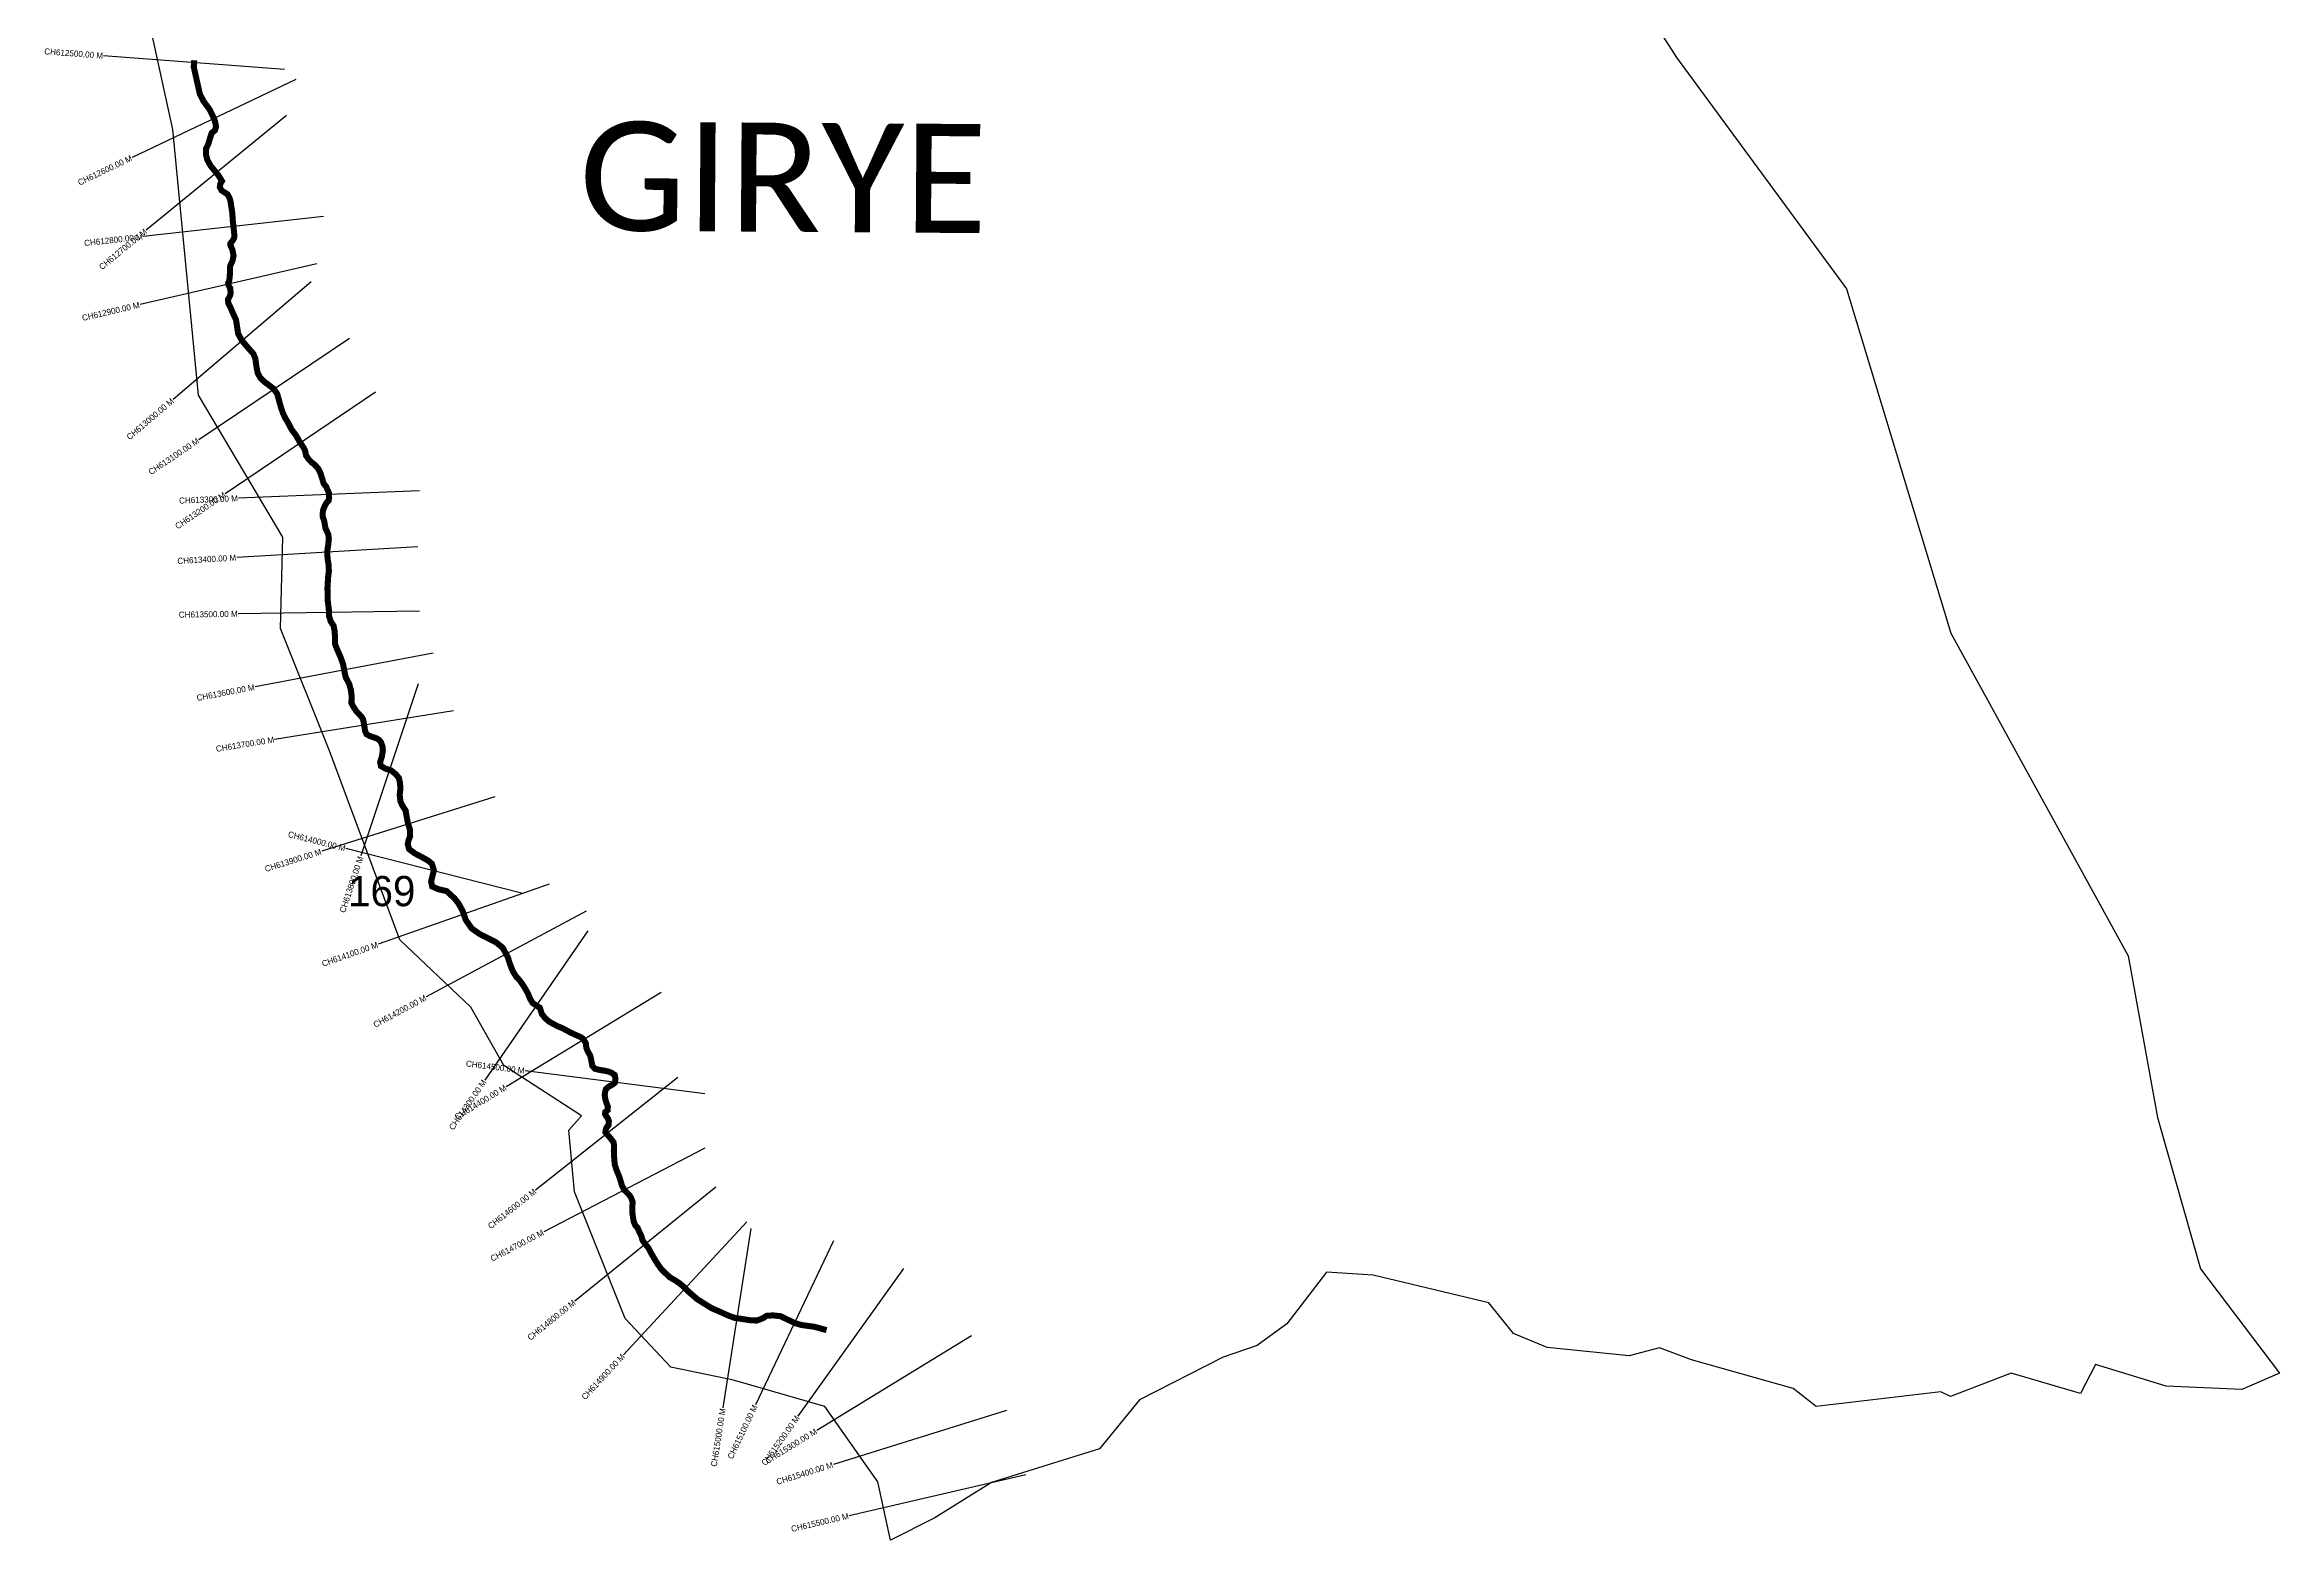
# Model space of a CAD drawing. Header units: metres. Extents: x 320993 to 325188, y 1822391 to 1826704.
# Drawn here: x 321491 to 325188, y 1822391 to 1824865 of the extents above; entities that cross this region are included whole.
import ezdxf
from ezdxf.enums import TextEntityAlignment as Align

# ---------------------------------------------------------------- set-up
doc = ezdxf.new("R2010")
doc.units = ezdxf.units.M
for name, color, linetype in [('CS', 134, 'Continuous'), ('CSMark', 6, 'Continuous'), ('UNPROTECTED', 10, 'Continuous'), ('VILLAGE NAME', 250, 'Continuous')]:
    doc.layers.add(name, color=color, linetype=linetype)

msp = doc.modelspace()

# ---------------------------------------------------------------- linework, layer by layer
at = {"color": 6}
msp.add_lwpolyline([(324065.3, 1825041), (324191.2, 1824844.4), (324472, 1824461.4), (324644.9, 1823891.8), (324938.2, 1823358.2), (324986.8, 1823090.4), (325057.6, 1822840.2), (325188.3, 1822667.8), (325126.2, 1822640.6), (325000.8, 1822646.1), (324883.9, 1822681.7), (324859.5, 1822633.7), (324744.5, 1822667.3), (324644.2, 1822628.7), (324628.2, 1822636.4), (324421.9, 1822612.6), (324383.8, 1822642.2), (324215.6, 1822689.6), (324162.9, 1822709.3), (324112.8, 1822696.3), (323977, 1822710), (323921, 1822733.2), (323880.6, 1822783.7), (323688.9, 1822829.4), (323611.6, 1822834.8), (323546, 1822749.2), (323497.4, 1822713.1), (323440.9, 1822694.1), (323302.5, 1822623.5), (323236.4, 1822542.1), (323057.9, 1822486.9), (322963.7, 1822428.4), (322890.5, 1822391), (322869.4, 1822487.5), (322782, 1822612.6), (322630.7, 1822656.2), (322527.1, 1822677.4), (322451.7, 1822757.8), (322367.9, 1822967.5), (322358.3, 1823069.8), (322379.2, 1823093.1), (322250.9, 1823176.4), (322196.4, 1823273), (322078.5, 1823384.5), (321962.4, 1823697.4), (321881.2, 1823899.5), (321885, 1824050.8), (321745.7, 1824285.5), (321703.2, 1824725.2), (321639.4, 1825018.3)], dxfattribs=at)
at = {"layer": 'CS'}
for p, q in [((321887.9, 1824824.5), (321588.7, 1824847.2)), ((321906.6, 1824807.9), (321635.7, 1824679)), ((321891.3, 1824748.4), (321659.1, 1824558.5)), ((321952.5, 1824581.3), (321654.3, 1824547.9)), ((321941.3, 1824502.8), (321649, 1824435.3)), ((321932, 1824472.8), (321703.5, 1824278.4)), ((321995.2, 1824379.1), (321746.1, 1824211.9)), ((322038.5, 1824290.4), (321789.9, 1824122.5)), ((322111.5, 1824127.1), (321811.8, 1824115.1)), ((322108.3, 1824034.5), (321808.8, 1824017)), ((322111.3, 1823928.4), (321811.4, 1823923.9)), ((322134, 1823858.9), (321839.3, 1823802.9)), ((322109.2, 1823807.8), (322014.4, 1823523.2)), ((322167.8, 1823763.4), (321871.6, 1823715.8)), ((322235.7, 1823621), (321949.5, 1823530.9)), ((322280.3, 1823461.7), (321989.5, 1823535.4)), ((322326, 1823476.8), (322043, 1823377.2)), ((322386.8, 1823431.9), (322122.5, 1823289.9)), ((322389.7, 1823399.3), (322219.1, 1823152.5)), ((322511, 1823297.4), (322254.7, 1823141.5)), ((322583.5, 1823129.9), (322285.9, 1823167.7)), ((322538.6, 1823156.6), (322303.3, 1822970.4)), ((322583.1, 1823039.7), (322316.8, 1822901.6)), ((322601.6, 1822975.2), (322368.3, 1822786.6)), ((322652.9, 1822918), (322448.9, 1822698.1)), ((322659.4, 1822906.6), (322613.2, 1822610.2)), ((322796, 1822886.2), (322667.1, 1822615.3)), ((322912, 1822840.5), (322737.4, 1822596.6)), ((323024.4, 1822729.4), (322768.5, 1822572.8)), ((323082.4, 1822605.7), (322796, 1822516.6)), ((323114.4, 1822499.2), (322822.1, 1822431.7))]:
    msp.add_line(p, q, dxfattribs=at)
at = {"layer": 'UNPROTECTED', "const_width": 10, "flags": 128}
msp.add_lwpolyline([(321738.6, 1824839.6), (321737.8, 1824828.7), (321742.4, 1824808), (321747.9, 1824783.7), (321753.9, 1824772), (321764.2, 1824758), (321771.5, 1824742.8), (321773.5, 1824736.5), (321774.6, 1824729.3), (321772.9, 1824723.7), (321767.6, 1824719.5), (321764.9, 1824711.5), (321762, 1824701.5), (321758.3, 1824693.6), (321757.9, 1824684.1), (321760.2, 1824675), (321765.4, 1824665.4), (321778.6, 1824649.2), (321784.5, 1824639.7), (321781.9, 1824635.8), (321780.9, 1824629.8), (321783.9, 1824624.2), (321787.9, 1824621.6), (321791.5, 1824619.3), (321793.3, 1824618.2), (321794.7, 1824615.9), (321796.5, 1824612.8), (321798.2, 1824608.3), (321799.8, 1824598.6), (321801.6, 1824586.9), (321802.3, 1824574.7), (321803.9, 1824560.1), (321805.1, 1824549.3), (321804.5, 1824545.5), (321802.5, 1824541.7), (321800, 1824538.6), (321798.3, 1824536.5), (321798.4, 1824534.1), (321799.7, 1824530.9), (321801.9, 1824525.5), (321803.6, 1824516.3), (321801.8, 1824507.5), (321798.1, 1824499.7), (321797.7, 1824496.2), (321797.6, 1824488.7), (321797.4, 1824481.5), (321796.3, 1824474.2), (321794.7, 1824470.7), (321795.5, 1824467.2), (321798.1, 1824462.6), (321798.9, 1824454), (321797.7, 1824449.9), (321794.3, 1824443.6), (321795, 1824437.7), (321799, 1824429.7), (321802.1, 1824422.4), (321807.8, 1824410), (321811.2, 1824387.3), (321817.4, 1824376), (321827.9, 1824363.7), (321836.5, 1824354), (321839.7, 1824346.1), (321841.6, 1824332), (321843.6, 1824322.3), (321847.7, 1824314.5), (321854.8, 1824307.6), (321864.2, 1824300.6), (321870.2, 1824296), (321875.9, 1824287.6), (321879, 1824276.4), (321882.1, 1824265.2), (321885.3, 1824256), (321889.1, 1824247.9), (321894.2, 1824239.3), (321899.6, 1824228.9), (321907.3, 1824218.5), (321912.9, 1824208.5), (321920.2, 1824197.7), (321922.2, 1824193), (321923.5, 1824186), (321927.8, 1824179.6), (321932.6, 1824174.6), (321937.1, 1824171.1), (321943.7, 1824164.2), (321947.5, 1824156.3), (321950.5, 1824147), (321952.7, 1824139.2), (321957, 1824134.2), (321958, 1824131.4), (321961.6, 1824123.4), (321961.8, 1824116.2), (321961, 1824111.4), (321957.7, 1824107.8), (321954.5, 1824102.2), (321952, 1824096.1), (321951.1, 1824090.9), (321951.1, 1824084.5), (321953.5, 1824078), (321955.8, 1824065), (321960.4, 1824055.4), (321961.3, 1824047.7), (321960.1, 1824036.5), (321958.5, 1824026.5), (321959.3, 1824014.3), (321960.7, 1824006.4), (321961.4, 1823994.8), (321960.1, 1823984.4), (321959.6, 1823976.5), (321959, 1823965.9), (321959.6, 1823944.4), (321961.3, 1823931), (321961.4, 1823920.9), (321964.4, 1823911.3), (321969.2, 1823904), (321971, 1823894.4), (321971.4, 1823884.7), (321971.7, 1823873.5), (321974.6, 1823865.9), (321980.9, 1823851.6), (321984.8, 1823840.7), (321987.5, 1823826.4), (321989.3, 1823818.6), (321995.1, 1823807.6), (321997.9, 1823797.2), (321998.9, 1823788.8), (321998.8, 1823780.7), (321998.8, 1823775.7), (322002, 1823769.9), (322007.1, 1823762.2), (322014.4, 1823754.7), (322017.8, 1823749.7), (322019.4, 1823742), (322021.2, 1823730.3), (322023.5, 1823724.7), (322029.6, 1823721.4), (322040.8, 1823717.6), (322045, 1823714.6), (322047.9, 1823710.8), (322050.1, 1823704), (322050.7, 1823697.6), (322048.9, 1823686.9), (322046.1, 1823678.6), (322047.5, 1823671.9), (322054.6, 1823667.9), (322064.5, 1823664.6), (322071.6, 1823658.8), (322077.1, 1823652.5), (322079.2, 1823643.3), (322079.5, 1823633.3), (322078.5, 1823624.1), (322079.8, 1823613.4), (322082.8, 1823606.8), (322088.3, 1823598.4), (322090.2, 1823587.3), (322092.1, 1823577.7), (322095.5, 1823566.6), (322095.8, 1823556.1), (322092.9, 1823548.6), (322091.9, 1823542.4), (322094.2, 1823534.4), (322103.6, 1823527.4), (322116.3, 1823520.7), (322125.5, 1823515.6), (322131.8, 1823510.3), (322135.1, 1823499.4), (322132.5, 1823489.2), (322130.5, 1823480.9), (322132.2, 1823472.7), (322142.1, 1823468.3), (322156.1, 1823465.1), (322169.2, 1823453.1), (322175.9, 1823444.6), (322182.5, 1823432.5), (322187.9, 1823417.3), (322197.5, 1823403.4), (322210.4, 1823394.3), (322225.4, 1823386.6), (322237.9, 1823380.4), (322249, 1823371.3), (322257.4, 1823355.7), (322261.3, 1823343.5), (322265.9, 1823332), (322271.4, 1823323.4), (322277.3, 1823317.1), (322284.5, 1823306.7), (322290.2, 1823296.6), (322294.6, 1823286.3), (322298.3, 1823280.1), (322304.5, 1823275.8), (322310.2, 1823272.3), (322311.5, 1823268.4), (322313.9, 1823261.6), (322319.2, 1823254.8), (322326.1, 1823248.9), (322339.2, 1823241.8), (322347.7, 1823238.3), (322361.3, 1823231), (322369.1, 1823227.4), (322378.3, 1823223.4), (322382.3, 1823220.3), (322386.4, 1823213.5), (322387.4, 1823205.5), (322389.9, 1823199.3), (322393.4, 1823193.6), (322394.5, 1823190), (322395.5, 1823184.8), (322397.2, 1823176), (322401.4, 1823171.2), (322408.9, 1823169.3), (322418.1, 1823167.8), (322423.9, 1823166.5), (322429.5, 1823164.3), (322431.8, 1823162.3), (322434.2, 1823161), (322435.5, 1823154.6), (322434.6, 1823148.1), (322430.9, 1823145.1), (322424.3, 1823141.6), (322419.5, 1823137.2), (322418.4, 1823132.5), (322417.7, 1823127.8), (322418.7, 1823120.8), (322420.6, 1823114.5), (322422.9, 1823108.6), (322422.6, 1823102.7), (322420.4, 1823101.2), (322418.6, 1823099.6), (322418.3, 1823096.3), (322419.9, 1823093.4), (322423.3, 1823088.5), (322424.6, 1823084.7), (322424, 1823077.8), (322421, 1823074.4), (322419.4, 1823070.2), (322418.9, 1823066.1), (322422.2, 1823062), (322427.1, 1823056.5), (322432.3, 1823049.4), (322433.3, 1823044.2), (322432.8, 1823034.6), (322433.2, 1823025.9), (322433.7, 1823019.7), (322434.3, 1823012.7), (322437.3, 1823003.4), (322440.1, 1822996.7), (322442.5, 1822990.5), (322446.2, 1822977.9), (322450.1, 1822970.5), (322455.7, 1822965.1), (322459.1, 1822961.4), (322461.7, 1822957), (322464, 1822950.3), (322463.2, 1822941.5), (322463.6, 1822931.6), (322465.6, 1822918.5), (322468.2, 1822912.2), (322472, 1822908.2), (322474, 1822903.3), (322478.1, 1822895), (322480.5, 1822886.8), (322484.3, 1822881.7), (322490.1, 1822874.6), (322493.6, 1822867.7), (322501.1, 1822854.7), (322506, 1822847.1), (322511.1, 1822839.9), (322516, 1822835), (322525.3, 1822826.2), (322534.3, 1822821), (322541.1, 1822816.4), (322546.3, 1822812.3), (322551.4, 1822807.5), (322556, 1822802.7), (322561.7, 1822797.8), (322570.5, 1822790.1), (322583.6, 1822781.9), (322594.5, 1822775.1), (322607.9, 1822769.3), (322623.7, 1822762.2), (322633.1, 1822758.9), (322641.9, 1822757.6), (322658.7, 1822755), (322669.2, 1822754.6), (322674.7, 1822756.5), (322681.2, 1822759.4), (322685.3, 1822762.4), (322696, 1822763.1), (322708.4, 1822761.8), (322719.5, 1822756.5), (322733, 1822750.1), (322743.4, 1822747.2), (322753, 1822745.8), (322764, 1822744.4), (322771.8, 1822742.3), (322775.7, 1822741.2), (322784.8, 1822738.7)], dxfattribs=at)

# ---------------------------------------------------------------- texts
at = {"insert": (321993, 1823490.1), "char_height": 50, "attachment_point": 1}
msp.add_mtext_dynamic_manual_height_columns('\\pxt1;169', width=70.183, gutter_width=1, heights=[0], dxfattribs=at)
at = {"layer": 'CSMark'}
for s, rotation, p in [('CH612500.00 M', 355.6668, (321587.7, 1824847.2)), ('CH612600.00 M', 25.448, (321634.8, 1824678.5)), ('CH612800.00 M', 6.3779, (321653.3, 1824547.8)), ('CH612700.00 M', 39.2919, (321658.3, 1824557.8)), ('CH612900.00 M', 13.0022, (321648, 1824435.1)), ('CH613000.00 M', 40.4004, (321702.8, 1824277.7)), ('CH613100.00 M', 33.859, (321745.2, 1824211.4)), ('CH613200.00 M', 34.039, (321789.1, 1824121.9)), ('CH613300.00 M', 2.2917, (321810.8, 1824115)), ('CH613400.00 M', 3.3517, (321807.9, 1824016.9)), ('CH613500.00 M', 0.862, (321810.4, 1823923.9)), ('CH613600.00 M', 10.7643, (321838.3, 1823802.7)), ('CH613700.00 M', 9.1233, (321870.7, 1823715.7)), ('CH614000.00 M', 345.7659, (321988.5, 1823535.7)), ('CH613900.00 M', 17.4833, (321948.6, 1823530.6)), ('CH613800.00 M', 71.5753, (322014.1, 1823522.2)), ('CH614100.00 M', 19.3976, (322042, 1823376.8)), ('CH614200.00 M', 28.2516, (322121.6, 1823289.4)), ('CH614500.00 M', 352.7718, (322284.9, 1823167.8)), ('CH614300.00 M', 55.3647, (322218.6, 1823151.6)), ('CH614400.00 M', 31.3192, (322253.8, 1823141)), ('CH614600.00 M', 38.3517, (322302.6, 1822969.8)), ('CH614700.00 M', 27.4217, (322315.9, 1822901.1)), ('CH614800.00 M', 38.9442, (322367.5, 1822786)), ('CH614900.00 M', 47.138, (322448.2, 1822697.3)), ('CH615000.00 M', 81.1244, (322613, 1822609.2)), ('CH615100.00 M', 64.5499, (322666.6, 1822614.4)), ('CH615200.00 M', 54.4117, (322736.8, 1822595.7)), ('CH615300.00 M', 31.4636, (322767.6, 1822572.3)), ('CH615400.00 M', 17.2891, (322795, 1822516.3)), ('CH615500.00 M', 13.0005, (322821.1, 1822431.5))]:
    msp.add_text(s, height=10, rotation=rotation, dxfattribs=at).set_placement(p, align=Align.MIDDLE_RIGHT)
at = {"layer": 'VILLAGE NAME', "insert": (322375.9, 1824738.5), "char_height": 180.345, "attachment_point": 1, "rotation": 359.6139}
msp.add_mtext_dynamic_manual_height_columns('{\\fCalibri|b0|i0|c0|p34;GIRYE}', width=1115.443, gutter_width=901.7, heights=[0], dxfattribs=at)

doc.saveas('drawing.dxf')
